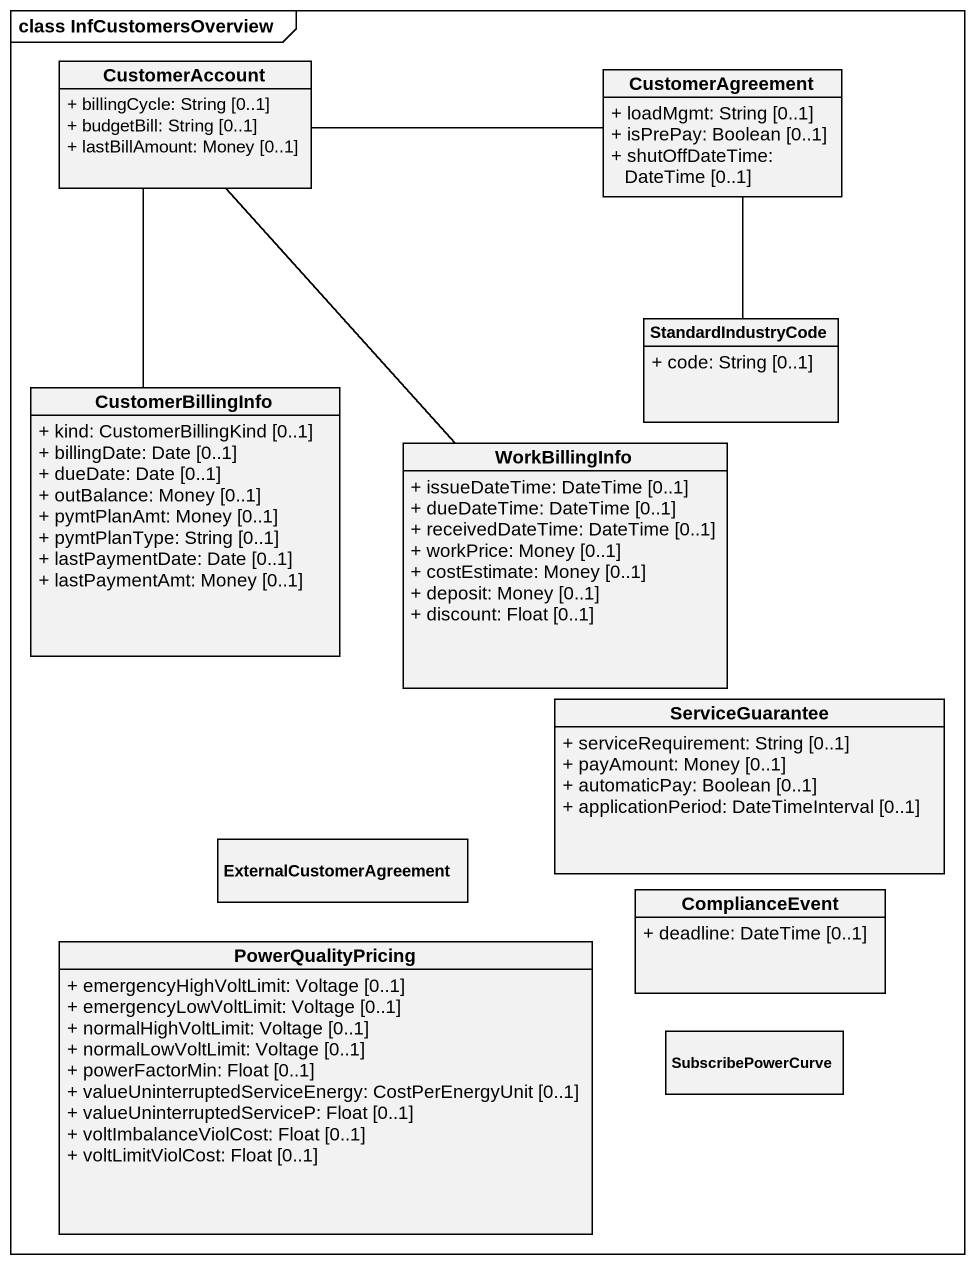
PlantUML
@startuml
mainframe class InfCustomersOverview
hide circle
hide empty members
skinparam classAttributeIconSize 0
class CustomerAccount {
  + billingCycle: String [0..1]
  + budgetBill: String [0..1]
  + lastBillAmount: Money [0..1]
}
class CustomerAgreement {
  + loadMgmt: String [0..1]
  + isPrePay: Boolean [0..1]
  + shutOffDateTime: DateTime [0..1]
}
class CustomerBillingInfo {
  + kind: CustomerBillingKind [0..1]
  + billingDate: Date [0..1]
  + dueDate: Date [0..1]
  + outBalance: Money [0..1]
  + pymtPlanAmt: Money [0..1]
  + pymtPlanType: String [0..1]
  + lastPaymentDate: Date [0..1]
  + lastPaymentAmt: Money [0..1]
}
class StandardIndustryCode {
  + code: String [0..1]
}
class WorkBillingInfo {
  + issueDateTime: DateTime [0..1]
  + dueDateTime: DateTime [0..1]
  + receivedDateTime: DateTime [0..1]
  + workPrice: Money [0..1]
  + costEstimate: Money [0..1]
  + deposit: Money [0..1]
  + discount: Float [0..1]
}
class ServiceGuarantee {
  + serviceRequirement: String [0..1]
  + payAmount: Money [0..1]
  + automaticPay: Boolean [0..1]
  + applicationPeriod: DateTimeInterval [0..1]
}
class ExternalCustomerAgreement
class ComplianceEvent {
  + deadline: DateTime [0..1]
}
class PowerQualityPricing {
  + emergencyHighVoltLimit: Voltage [0..1]
  + emergencyLowVoltLimit: Voltage [0..1]
  + normalHighVoltLimit: Voltage [0..1]
  + normalLowVoltLimit: Voltage [0..1]
  + powerFactorMin: Float [0..1]
  + valueUninterruptedServiceEnergy: CostPerEnergyUnit [0..1]
  + valueUninterruptedServiceP: Float [0..1]
  + voltImbalanceViolCost: Float [0..1]
  + voltLimitViolCost: Float [0..1]
}
class SubscribePowerCurve
CustomerAccount -right- CustomerAgreement
CustomerAccount -- WorkBillingInfo
CustomerAgreement -- StandardIndustryCode
CustomerBillingInfo -up- CustomerAccount
@enduml
